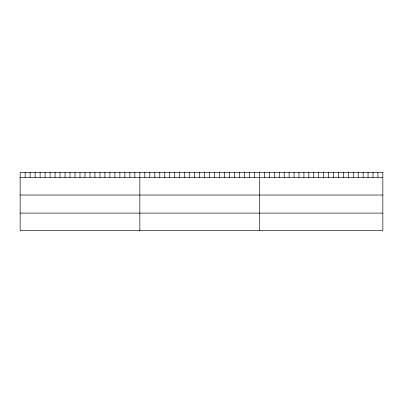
<?xml version="1.0" encoding="UTF-8"?>
<svg xmlns="http://www.w3.org/2000/svg" width="403" height="403" viewBox="0 0 403 403"><rect width="100%" height="100%" fill="white"/><g stroke="black" fill="none" stroke-linecap="round" stroke-linejoin="round"><path stroke-width="0.6" d="M20.15 177.476L382.85 177.476M20.15 195.022L382.85 195.022M20.15 213.101L382.85 213.101M377.918 172.358L377.918 177.476M372.987 172.358L372.987 177.476M368.05 172.358L368.05 177.476M363.118 172.358L363.118 177.476M358.186 172.358L358.186 177.476M353.255 172.358L353.255 177.476M348.323 172.358L348.323 177.476M343.386 172.358L343.386 177.476M338.455 172.358L338.455 177.476M333.523 172.358L333.523 177.476M328.591 172.358L328.591 177.476M323.659 172.358L323.659 177.476M318.723 172.358L318.723 177.476M313.791 172.358L313.791 177.476M308.859 172.358L308.859 177.476M303.927 172.358L303.927 177.476M298.996 172.358L298.996 177.476M294.059 172.358L294.059 177.476M289.127 172.358L289.127 177.476M284.196 172.358L284.196 177.476M279.264 172.358L279.264 177.476M274.332 172.358L274.332 177.476M269.395 172.358L269.395 177.476M264.464 172.358L264.464 177.476M259.532 172.358L259.532 230.642M254.545 172.358L254.545 177.476M249.558 172.358L249.558 177.476M244.571 172.358L244.571 177.476M239.584 172.358L239.584 177.476M234.596 172.358L234.596 177.476M229.609 172.358L229.609 177.476M224.622 172.358L224.622 177.476M219.635 172.358L219.635 177.476M214.648 172.358L214.648 177.476M209.661 172.358L209.661 177.476M204.674 172.358L204.674 177.476M199.686 172.358L199.686 177.476M194.699 172.358L194.699 177.476M189.712 172.358L189.712 177.476M184.725 172.358L184.725 177.476M179.738 172.358L179.738 177.476M174.751 172.358L174.751 177.476M169.764 172.358L169.764 177.476M164.777 172.358L164.777 177.476M159.79 172.358L159.79 177.476M154.802 172.358L154.802 177.476M149.815 172.358L149.815 177.476M144.828 172.358L144.828 177.476M139.841 172.358L139.841 230.642M134.854 172.358L134.854 177.476M129.867 172.358L129.867 177.476M124.88 172.358L124.88 177.476M119.893 172.358L119.893 177.476M114.905 172.358L114.905 177.476M109.918 172.358L109.918 177.476M104.931 172.358L104.931 177.476M99.944 172.358L99.944 177.476M94.957 172.358L94.957 177.476M89.97 172.358L89.97 177.476M84.983 172.358L84.983 177.476M79.996 172.358L79.996 177.476M75.008 172.358L75.008 177.476M70.021 172.358L70.021 177.476M65.034 172.358L65.034 177.476M60.047 172.358L60.047 177.476M55.06 172.358L55.06 177.476M50.073 172.358L50.073 177.476M45.086 172.358L45.086 177.476M40.099 172.358L40.099 177.476M35.111 172.358L35.111 177.476M30.124 172.358L30.124 177.476M25.137 172.358L25.137 177.476M382.85 172.358L20.15 172.358L20.15 230.642L382.85 230.642L382.85 172.358"/></g></svg>
